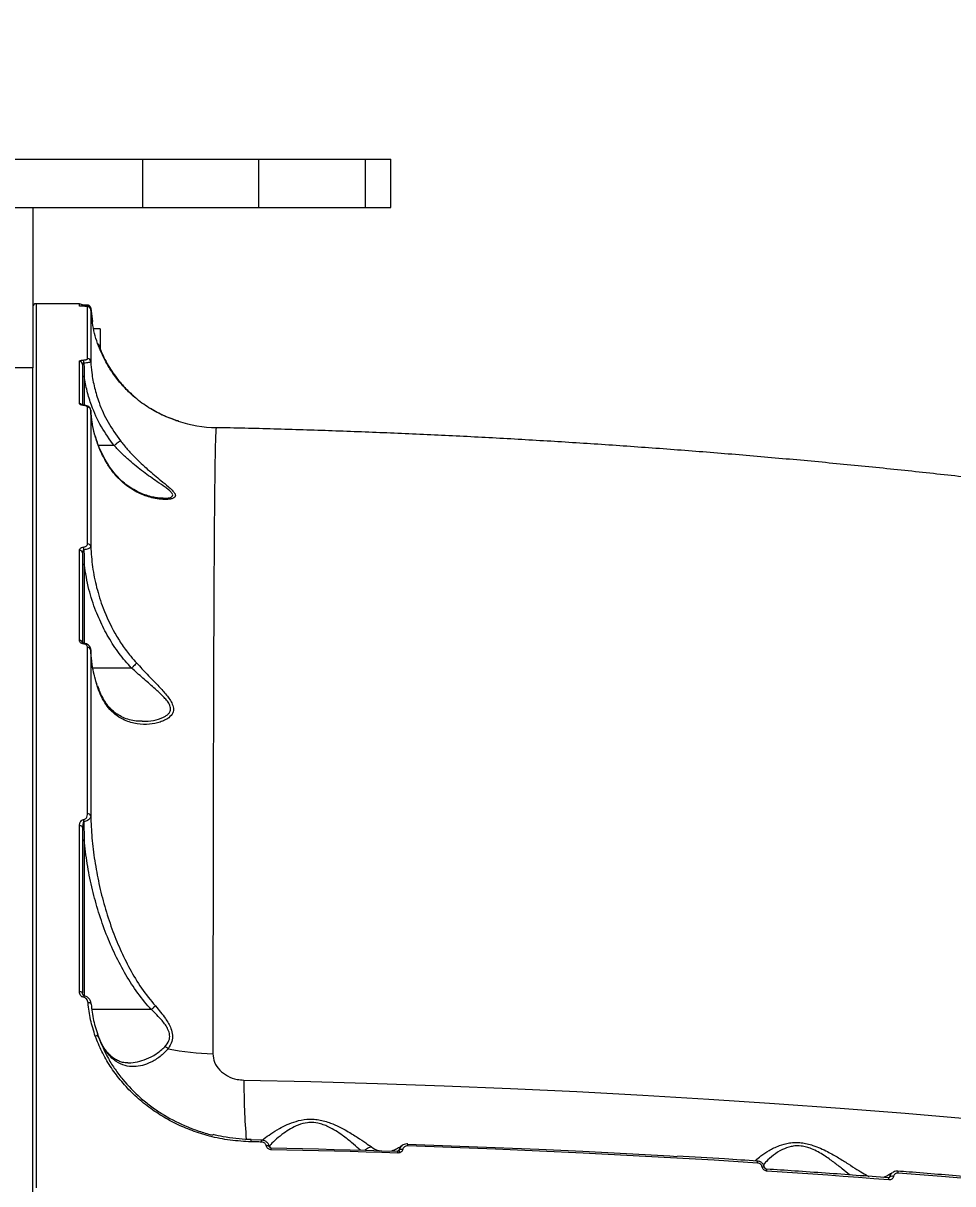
# Model space of a CAD drawing. Header units: millimetres. Extents: x -11024 to 8278, y -7837 to 5770.
# Drawn here: x 2405.4 to 2695, y -1191 to -829.4 of the extents above; entities that cross this region are included whole.
import ezdxf

# ---------------------------------------------------------------- set-up
doc = ezdxf.new("R2010")
doc.units = ezdxf.units.MM
for name, color, linetype in [('DIKOM_ОБЪЕКТ', 7, 'Continuous'), ('DIKOM_РАЗМЕР_ЗОНА', 7, 'Continuous'), ('DIKOM_РАЗМЕР_ОБЪЕКТА', 7, 'Continuous')]:
    doc.layers.add(name, color=color, linetype=linetype)
doc.styles.add('style1', font='arial.ttf', dxfattribs={"width": 0.8})
doc.dimstyles.new('1-50', dxfattribs={"dimtxt": 300, "dimasz": 200, "dimexe": 100, "dimexo": 0, "dimgap": 100, "dimtad": 1, "dimtxsty": 'style1', "dimcen": 200, "dimclrd": 7, "dimclre": 7, "dimclrt": 7, "dimadec": 1, "dimazin": 2, "dimtfac": 1, "dimtmove": 0, "dimatfit": 2, "dimfxl": 0, "dimlwd": 25, "dimlwe": 18, "dimarcsym": 0})

# ---------------------------------------------------------------- blocks, each defined once
blk = doc.blocks.new('*D9')
at = {"layer": 'Defpoints', "color": 0, "transparency": 16777216}
for p in [(3740.68, 3707.51), (-8191.56, -3797.25), (-1076.12, -3797.25)]:
    blk.add_point(p, dxfattribs=at)
at = {"layer": 'DIKOM_РАЗМЕР_ОБЪЕКТА', "color": 7, "lineweight": 18, "transparency": 16777216}
for p, q in [((3740.68, 3707.51), (-8291.56, 3707.51)), ((-1076.12, -3797.25), (-8291.56, -3797.25))]:
    blk.add_line(p, q, dxfattribs=at)
at = {"layer": 'DIKOM_РАЗМЕР_ОБЪЕКТА', "color": 7, "lineweight": 25, "transparency": 16777216}
blk.add_line((-8191.56, 3507.51), (-8191.56, -3597.25), dxfattribs=at)
at = {"layer": 'DIKOM_РАЗМЕР_ОБЪЕКТА', "color": 7, "transparency": 16777216}
for points in [[(-8224.9, 3507.51), (-8158.23, 3507.51), (-8191.56, 3707.51)], [(-8224.9, -3597.25), (-8158.23, -3597.25), (-8191.56, -3797.25)]]:
    blk.add_solid(points, dxfattribs=at)
at = {"layer": 'DIKOM_РАЗМЕР_ОБЪЕКТА', "color": 7, "transparency": 16777216, "insert": (-8444.74, -44.87), "char_height": 300, "attachment_point": 5, "rotation": 90, "style": 'style1'}
blk.add_mtext('7500', dxfattribs=at)
blk = doc.blocks.new('*D10')
at = {"layer": 'Defpoints', "color": 0, "transparency": 16777216}
for p in [(-7791.31, -186.83), (6174.94, -1432.98), (6174.94, -5371.27)]:
    blk.add_point(p, dxfattribs=at)
at = {"layer": 'DIKOM_РАЗМЕР_ОБЪЕКТА', "color": 7, "lineweight": 18, "transparency": 16777216}
for p, q in [((-7791.31, -186.83), (-7791.31, -5471.27)), ((6174.94, -1432.98), (6174.94, -5471.27))]:
    blk.add_line(p, q, dxfattribs=at)
at = {"layer": 'DIKOM_РАЗМЕР_ОБЪЕКТА', "color": 7, "lineweight": 25, "transparency": 16777216}
blk.add_line((-7591.31, -5371.27), (5974.94, -5371.27), dxfattribs=at)
at = {"layer": 'DIKOM_РАЗМЕР_ОБЪЕКТА', "color": 7, "transparency": 16777216}
for points in [[(-7591.31, -5337.93), (-7591.31, -5404.6), (-7791.31, -5371.27)], [(5974.94, -5337.93), (5974.94, -5404.6), (6174.94, -5371.27)]]:
    blk.add_solid(points, dxfattribs=at)
at = {"layer": 'DIKOM_РАЗМЕР_ОБЪЕКТА', "color": 7, "transparency": 16777216, "insert": (-1343.68, -5118.1), "char_height": 300, "attachment_point": 5, "style": 'style1'}
blk.add_mtext('14000', dxfattribs=at)
blk = doc.blocks.new('*D11')
at = {"layer": 'Defpoints', "color": 0, "transparency": 16777216}
for p in [(3316.13, 5770.14), (-10574.15, -5797.25), (-1580.09, -5797.25)]:
    blk.add_point(p, dxfattribs=at)
at = {"layer": 'DIKOM_РАЗМЕР_ЗОНА', "color": 7, "lineweight": 18, "transparency": 16777216}
for p, q in [((3316.13, 5770.14), (-10674.15, 5770.14)), ((-1580.09, -5797.25), (-10674.15, -5797.25))]:
    blk.add_line(p, q, dxfattribs=at)
at = {"layer": 'DIKOM_РАЗМЕР_ЗОНА', "color": 7, "lineweight": 25, "transparency": 16777216}
blk.add_line((-10574.15, 5570.14), (-10574.15, -5597.25), dxfattribs=at)
at = {"layer": 'DIKOM_РАЗМЕР_ЗОНА', "color": 7, "transparency": 16777216}
for points in [[(-10607.49, 5570.14), (-10540.82, 5570.14), (-10574.15, 5770.14)], [(-10607.49, -5597.25), (-10540.82, -5597.25), (-10574.15, -5797.25)]]:
    blk.add_solid(points, dxfattribs=at)
at = {"layer": 'DIKOM_РАЗМЕР_ЗОНА', "color": 7, "transparency": 16777216, "insert": (-10827.33, -172.99), "char_height": 300, "attachment_point": 5, "rotation": 90, "style": 'style1'}
blk.add_mtext('11500', dxfattribs=at)

msp = doc.modelspace()

# ---------------------------------------------------------------- linework, layer by layer
at = {"layer": 'DIKOM_ОБЪЕКТ', "color": 7, "linetype": 'Continuous', "lineweight": 15}
for p, q in [((2352.588, -871.829), (2442.704, -871.829)), ((2442.704, -886.829), (2442.704, -871.829)), ((2442.704, -871.829), (2478.676, -871.829)), ((2478.676, -871.829), (2478.676, -886.829)), ((2478.676, -871.829), (2511.903, -871.829)), ((2511.903, -871.829), (2511.903, -886.829)), ((2511.903, -871.829), (2519.959, -871.829)), ((2519.959, -886.829), (2519.959, -871.829)), ((2352.588, -886.829), (2442.704, -886.829)), ((2408.384, -886.829), (2408.384, -936.829)), ((2442.704, -886.829), (2478.676, -886.829)), ((2478.676, -886.829), (2511.903, -886.829)), ((2511.903, -886.829), (2519.959, -886.829)), ((2426.458, -918.239), (2426.451, -918.235)), ((2426.458, -918.239), (2426.988, -922.338)), ((2429.384, -924.612), (2427.423, -924.612)), ((2429.384, -924.612), (2429.384, -930.768)), ((2408.384, -936.829), (2402.384, -936.829)), ((2408.384, -1736.829), (2408.384, -936.829)), ((2424.384, -939.475), (2424.384, -948.458)), ((2453.665, -953.37), (2453.904, -953.45)), ((2433.716, -961.051), (2428.898, -961.051)), ((2448.893, -977.407), (2449.039, -977.407)), ((2424.384, -998.067), (2424.384, -1022.603)), ((2439.145, -1030.343), (2427.105, -1030.343)), ((2424.318, -1078.155), (2424.384, -1083.918)), ((2424.384, -1083.918), (2424.384, -1132.439)), ((2445.328, -1136.761), (2426.819, -1136.761)), ((2429.447, -1146.627), (2428.532, -1144.295)), ((2479.598, -1177.384), (2476.403, -1177.321)), ((2522.558, -1180.477), (2522.655, -1180.406)), ((2523.467, -1179.096), (2523.311, -1179.211)), ((2668.191, -1188.388), (2668.894, -1188.7)), ((2674.974, -1189.155), (2675.274, -1188.938)), ((2675.274, -1188.938), (2675.446, -1188.812)), ((2676.23, -1187.523), (2676.027, -1187.672))]:
    msp.add_line(p, q, dxfattribs=at)
at = {"layer": 'DIKOM_ОБЪЕКТ', "color": 7, "linetype": 'Continuous', "lineweight": 15, "flags": 128}
for points in [[(2423.102, -917.555), (2423.084, -917.551), (2422.89, -917.531)], [(2424.289, -917.619), (2424.276, -917.509), (2424.255, -917.384), (2424.23, -917.294), (2424.203, -917.242), (2424.174, -917.23)], [(2424.22, -948.439), (2424.197, -948.455), (2424.166, -948.511)], [(2424.226, -948.439), (2424.225, -948.438), (2424.22, -948.439)], [(2423.884, -1080.021), (2423.865, -1079.902), (2423.809, -1079.788), (2423.718, -1079.682), (2423.595, -1079.59), (2423.446, -1079.513), (2423.275, -1079.456), (2423.089, -1079.421), (2422.896, -1079.408)], [(2423.884, -1131.664), (2423.865, -1131.569), (2423.809, -1131.478), (2423.718, -1131.393), (2423.595, -1131.319), (2423.446, -1131.258), (2423.275, -1131.213), (2423.089, -1131.184), (2422.896, -1131.174)], [(2426.558, -1135.036), (2426.532, -1134.948), (2426.472, -1134.866), (2426.379, -1134.793), (2426.257, -1134.732), (2426.11, -1134.684), (2425.943, -1134.653), (2425.763, -1134.638), (2425.576, -1134.64)], [(2428.787, -1145.193), (2428.764, -1145.114), (2428.707, -1145.049), (2428.618, -1145), (2428.502, -1144.967), (2428.362, -1144.953), (2428.203, -1144.958), (2428.031, -1144.982), (2427.851, -1145.024)], [(2474.154, -1158.715), (2494.965, -1159.18), (2515.749, -1159.772), (2536.498, -1160.491), (2557.207, -1161.336), (2577.868, -1162.308), (2598.476, -1163.406), (2619.022, -1164.629), (2639.502, -1165.978), (2659.908, -1167.451), (2680.233, -1169.049), (2700.473, -1170.77)], [(2479.637, -1178.005), (2479.237, -1177.997), (2478.838, -1177.989), (2478.438, -1177.981), (2478.038, -1177.973), (2477.639, -1177.965), (2477.239, -1177.957), (2476.84, -1177.949), (2476.44, -1177.942)], [(2525.088, -1178.658), (2538.772, -1179.139), (2552.44, -1179.673), (2566.088, -1180.26), (2579.717, -1180.901), (2593.323, -1181.594), (2606.905, -1182.341), (2609.16, -1182.47)], [(2482.044, -1179.389), (2482.041, -1179.377), (2482.002, -1179.311), (2481.924, -1179.256), (2481.811, -1179.213), (2481.669, -1179.185), (2481.501, -1179.172), (2481.316, -1179.176), (2481.121, -1179.196)], [(2482.544, -1179.822), (2487.482, -1179.93), (2492.418, -1180.044), (2497.354, -1180.165), (2502.288, -1180.293), (2507.22, -1180.428), (2512.151, -1180.57), (2517.08, -1180.718), (2522.007, -1180.874)], [(2522.101, -1181.441), (2517.17, -1181.285), (2512.237, -1181.136), (2507.302, -1180.994), (2502.366, -1180.859), (2497.428, -1180.731), (2492.488, -1180.61), (2487.547, -1180.496), (2482.605, -1180.388)], [(2522.007, -1180.874), (2522.025, -1180.826), (2522.039, -1180.814)], [(2522.348, -1180.758), (2522.363, -1180.753), (2522.412, -1180.758), (2522.471, -1180.79), (2522.539, -1180.849), (2522.613, -1180.931), (2522.691, -1181.036), (2522.771, -1181.159), (2522.851, -1181.298)], [(2634.177, -1184.558), (2620.637, -1183.705), (2607.069, -1182.905), (2593.476, -1182.158), (2579.858, -1181.464), (2566.219, -1180.823), (2552.559, -1180.235), (2538.88, -1179.701), (2525.184, -1179.219)], [(2636.438, -1186.007), (2636.436, -1185.999), (2636.404, -1185.941), (2636.34, -1185.891), (2636.246, -1185.851), (2636.124, -1185.823), (2635.979, -1185.807), (2635.816, -1185.803), (2635.641, -1185.813)], [(2675.104, -1189.79), (2670.369, -1189.428), (2665.629, -1189.072), (2660.885, -1188.722), (2656.136, -1188.379), (2651.385, -1188.042), (2646.628, -1187.712), (2641.869, -1187.388), (2637.105, -1187.071)], [(2784.608, -1197.805), (2771.438, -1196.36), (2758.221, -1194.966), (2744.957, -1193.624), (2731.65, -1192.333), (2718.301, -1191.095), (2704.911, -1189.909), (2691.482, -1188.776), (2678.016, -1187.695)]]:
    msp.add_lwpolyline(points, dxfattribs=at)
at = {"layer": 'DIKOM_ОБЪЕКТ', "color": 7, "linetype": 'Continuous', "lineweight": 15}
for centre, radius, start, end in [((2409.384, -917.83), 1, 90.21542, 177.55433), ((2422.884, -917.868), 1, 14.54335, 89.84273), ((2425.453, -918.731), 0.999, 3.35317, 89.6404), ((2422.905, -935.777), 0.979, 1.26674, 90.75691), ((2421.143, -935.272), 3.17, 359.06055, 16.64632), ((2425.458, -934.925), 0.982, 4.24178, 90.53855), ((2424.259, -951.88), 12.405, 89.42259, 91.73203), ((2422.894, -948.964), 1.028, 40.90346, 90.05954), ((2425.47, -950.062), 0.968, 5.32948, 91.45535), ((2466.384, -915.444), 40.001, 251.46281, 268.77615), ((2422.969, -994.591), 0.92, 6.25311, 94.65297), ((2419.509, -993.785), 4.817, 3.76666, 13.67447), ((2425.506, -992.592), 0.932, 8.99451, 94.06113), ((2424.259, -1010.448), 12.382, 89.42157, 91.73534), ((2422.996, -1022.631), 0.9, 9.18403, 96.45117), ((2424.522, -1022.835), 0.368, 133.26092, 176.33414), ((2425.533, -1024.821), 0.913, 12.38735, 95.96554), ((2425.572, -1076.648), 0.899, 19.10753, 98.66806), ((2417.968, -1079.064), 6.414, 8.14157, 13.80089), ((2424.259, -1096.288), 12.37, 89.41918, 91.73517), ((2425.403, -1133.033), 1.217, 149.73903, 174.62873), ((2447.982, -1151.932), 3.947, 49.59406, 66.59006), ((2466.082, -1073.995), 76.526, 258.28202, 268.80499), ((2676.31, -1159.911), 202.159, 179.66118, 184.92048), ((2473.901, -1177.783), 2.544, 356.42347, 10.45915), ((2477.143, -1177.848), 2.498, 356.40239, 10.69922), ((2523.636, -1179.063), 1.557, 354.23802, 17.37746), ((2480.215, -1180.229), 2.395, 356.17832, 11.22969), ((2520.493, -1181.283), 1.616, 354.38148, 16.85244), ((2522.171, -1180.419), 0.391, 306.7904, 351.38471), ((2524.467, -1180.756), 1.929, 125.52657, 171.69087), ((2523.258, -1181.764), 1.485, 74.92803, 113.9516), ((2633.29, -1184.407), 0.9, 350.34619, 31.70586), ((2636.218, -1186.918), 0.9, 350.18983, 31.94149), ((2674.306, -1189.64), 0.813, 349.3251, 36.25911), ((2674.878, -1188.876), 0.401, 320.43825, 351.10699), ((2677.202, -1189.228), 1.95, 127.04703, 171.46025), ((2676.094, -1190.22), 1.55, 72.44625, 114.72166), ((2677.227, -1187.548), 0.803, 349.42567, 36.5803)]:
    msp.add_arc(centre, radius, start, end, dxfattribs=at)
for points, knots in [([(2409.385, -916.868), (2409.385, -916.855), (2409.385, -916.636), (2409.384, -917.465), (2409.385, -919.477), (2409.385, -922.958), (2409.385, -927.677), (2409.385, -933.613), (2409.385, -940.85), (2409.385, -949.424), (2409.385, -959.334), (2409.385, -970.363), (2409.385, -982.447), (2409.385, -995.5), (2409.385, -1009.734), (2409.385, -1025.151), (2409.385, -1041.725), (2409.385, -1058.355), (2409.385, -1074.835), (2409.385, -1090.986), (2409.385, -1107.769), (2409.385, -1125.146), (2409.385, -1142.926), (2409.385, -1161.021), (2409.385, -1177.438), (2409.385, -1187.956), (2409.385, -1192.24)], [0, 0, 0, 0, 0.0028454, 0.0496047, 0.096402, 0.1431613, 0.1886008, 0.2340752, 0.2795144, 0.326274, 0.3730714, 0.4198306, 0.4652697, 0.5107443, 0.5561836, 0.6029428, 0.64974, 0.6964992, 0.7360475, 0.7756419, 0.8152365, 0.8552062, 0.8951759, 0.9341332, 0.9731786, 1, 1, 1, 1]), ([(2422.89, -916.874), (2422.182, -916.868), (2417.682, -916.831), (2413.179, -916.834), (2409.385, -916.836)], [0, 0, 0, 0, 0.15709389, 1, 1, 1, 1]), ([(2422.89, -917.531), (2422.89, -917.494), (2422.89, -917.313), (2422.89, -916.971), (2422.89, -916.919), (2422.89, -916.885)], [0, 0, 0, 0, 0.0846914, 0.4234713, 1, 1, 1, 1]), ([(2424.186, -917.629), (2424.164, -917.629), (2423.975, -917.626), (2423.622, -917.615), (2423.219, -917.592), (2422.943, -917.562), (2422.908, -917.541), (2422.89, -917.531)], [0, 0, 0, 0, 0.0299068, 0.2618037, 0.503969, 0.752021, 1, 1, 1, 1]), ([(2424.103, -917.624), (2424.019, -917.623), (2423.771, -917.619), (2423.449, -917.603), (2423.232, -917.586), (2423.144, -917.575), (2423.148, -917.575), (2423.149, -917.575)], [0, 0, 0, 0, 0.17321097, 0.50904283, 0.78484929, 0.94486481, 1, 1, 1, 1]), ([(2424.181, -917.229), (2424.152, -917.229), (2423.958, -917.227), (2423.785, -917.222), (2423.638, -917.218)], [0, 0, 0, 0, 0.1474652, 1, 1, 1, 1]), ([(2426.417, -918.545), (2426.408, -918.482), (2426.387, -918.32), (2426.249, -918.108), (2426.071, -917.928), (2425.888, -917.817), (2425.728, -917.755), (2425.577, -917.716), (2425.35, -917.68), (2424.983, -917.651), (2424.506, -917.631), (2424.233, -917.629), (2424.155, -917.628)], [0, 0, 0, 0, 0.0594274, 0.1523195, 0.2311465, 0.2999194, 0.3597021, 0.4191169, 0.5149395, 0.7450055, 0.9276566, 1, 1, 1, 1]), ([(2426.438, -918.193), (2426.436, -918.14), (2426.431, -917.982), (2426.314, -917.757), (2426.142, -917.553), (2425.959, -917.423), (2425.794, -917.349), (2425.666, -917.313), (2425.552, -917.291), (2425.361, -917.268), (2425.024, -917.248), (2424.549, -917.233), (2424.264, -917.231), (2424.177, -917.23)], [0, 0, 0, 0, 0.0476504, 0.1437063, 0.2232717, 0.2914662, 0.3494945, 0.3947229, 0.439844, 0.5181063, 0.7399021, 0.9204649, 1, 1, 1, 1]), ([(2425.459, -917.732), (2425.442, -917.72), (2425.408, -917.697), (2425.137, -917.666), (2424.742, -917.643), (2424.396, -917.632), (2424.209, -917.629), (2424.186, -917.629)], [0, 0, 0, 0, 0.2478303, 0.4959215, 0.7364585, 0.9670638, 1, 1, 1, 1]), ([(2425.449, -933.943), (2425.449, -932.964), (2425.45, -930.1), (2425.452, -926.086), (2425.454, -922.25), (2425.456, -919.349), (2425.458, -918.271), (2425.459, -917.732)], [0, 0, 0, 0, 0.1144542, 0.3347648, 0.5550756, 0.777538, 1, 1, 1, 1]), ([(2426.45, -918.672), (2426.449, -919.205), (2426.447, -920.269), (2426.444, -923.14), (2426.441, -926.967), (2426.439, -931), (2426.438, -933.876), (2426.438, -934.853)], [0, 0, 0, 0, 0.2203117, 0.4406219, 0.6630842, 0.8855461, 1, 1, 1, 1]), ([(2435.751, -941.641), (2434.872, -940.545), (2433.173, -938.427), (2431.092, -934.996), (2429.008, -930.69), (2427.169, -925.249), (2426.692, -920.883), (2426.45, -918.672)], [0, 0, 0, 0, 0.16479304, 0.31844014, 0.47352061, 0.7333094, 1, 1, 1, 1]), ([(2428.712, -929.214), (2429.365, -930.896), (2430.202, -933.051), (2431.317, -935.071), (2431.562, -935.514)], [0, 0, 0, 0, 0.7805244, 1, 1, 1, 1]), ([(2422.892, -934.798), (2422.894, -934.781), (2422.902, -934.714), (2423.013, -934.601), (2423.299, -934.481), (2423.699, -934.394), (2424.02, -934.374), (2424.181, -934.363)], [0, 0, 0, 0, 0.0795766, 0.3194706, 0.5497988, 0.7748626, 1, 1, 1, 1]), ([(2422.893, -947.936), (2422.893, -947.685), (2422.893, -946.432), (2422.893, -943.441), (2422.893, -939.189), (2422.893, -936.262), (2422.892, -934.798)], [0, 0, 0, 0, 0.050771, 0.2538526, 0.6266972, 1, 1, 1, 1]), ([(2424.313, -935.324), (2424.266, -935.332), (2424.211, -935.341), (2424.113, -935.381), (2424.015, -935.444), (2423.923, -935.564), (2423.887, -935.673), (2423.885, -935.739), (2423.884, -935.755)], [0, 0, 0, 0, 0.1726719, 0.1993062, 0.413411, 0.650512, 0.9118271, 1, 1, 1, 1]), ([(2423.884, -935.755), (2423.884, -937.718), (2423.884, -941.514), (2423.884, -946.15), (2423.884, -948.39)], [0, 0, 0, 0, 0.5169212, 1, 1, 1, 1]), ([(2424.181, -934.363), (2424.34, -934.353), (2424.658, -934.334), (2425.052, -934.248), (2425.332, -934.132), (2425.44, -934.023), (2425.447, -933.959), (2425.449, -933.943)], [0, 0, 0, 0, 0.2263602, 0.4527112, 0.682368, 0.9207492, 1, 1, 1, 1]), ([(2426.438, -934.853), (2426.434, -934.869), (2426.42, -934.933), (2426.235, -935.046), (2425.764, -935.174), (2425.106, -935.275), (2424.578, -935.307), (2424.313, -935.324)], [0, 0, 0, 0, 0.078089, 0.3139707, 0.5432085, 0.7710821, 1, 1, 1, 1]), ([(2424.313, -935.324), (2424.314, -935.408), (2424.328, -936.792), (2424.357, -938.176), (2424.384, -939.475)], [0, 0, 0, 0, 0.0607916, 1, 1, 1, 1]), ([(2426.438, -934.853), (2426.523, -936.01), (2426.723, -938.75), (2427.541, -943.038), (2429.12, -948.251), (2431.639, -953.925), (2434.303, -957.639), (2435.652, -959.52)], [0, 0, 0, 0, 0.13016725, 0.3081388, 0.48827415, 0.74085178, 1, 1, 1, 1]), ([(2431.562, -935.514), (2432.016, -936.282), (2432.933, -937.832), (2434.858, -940.506), (2437.319, -943.39), (2439.375, -945.189), (2440.381, -946.069)], [0, 0, 0, 0, 0.18546412, 0.37411309, 0.69362916, 1, 1, 1, 1]), ([(2433.716, -961.051), (2432.32, -959.12), (2429.492, -955.208), (2426.883, -949.362), (2425.205, -944.07), (2424.659, -941.012), (2424.384, -939.475)], [0, 0, 0, 0, 0.3001459, 0.6082194, 0.8030964, 1, 1, 1, 1]), ([(2453.834, -953.43), (2453.79, -953.419), (2453.672, -953.388), (2452.211, -952.92), (2449.99, -952.069), (2446.782, -950.577), (2442.897, -948.253), (2438.967, -945.16), (2436.683, -942.661), (2435.751, -941.641)], [0, 0, 0, 0, 0.060369, 0.1626517, 0.2935402, 0.4279985, 0.636607, 0.8515999, 1, 1, 1, 1]), ([(2424.166, -948.511), (2424.133, -948.509), (2423.934, -948.494), (2423.584, -948.435), (2423.202, -948.302), (2422.943, -948.128), (2422.91, -948), (2422.893, -947.936)], [0, 0, 0, 0, 0.0479549, 0.2856112, 0.5236434, 0.7617542, 1, 1, 1, 1]), ([(2424.226, -948.434), (2424.16, -948.43), (2424.006, -948.42), (2423.814, -948.379), (2423.683, -948.338), (2423.634, -948.311), (2423.641, -948.316), (2423.643, -948.318)], [0, 0, 0, 0, 0.2150437, 0.50027582, 0.7425485, 0.94094693, 1, 1, 1, 1]), ([(2425.445, -949.095), (2425.429, -949.029), (2425.395, -948.899), (2425.135, -948.723), (2424.753, -948.589), (2424.401, -948.529), (2424.2, -948.514), (2424.166, -948.511)], [0, 0, 0, 0, 0.2378446, 0.4754864, 0.7135, 0.9515413, 1, 1, 1, 1]), ([(2426.414, -949.953), (2426.401, -949.818), (2426.373, -949.533), (2426.125, -949.164), (2425.758, -948.847), (2425.218, -948.603), (2424.67, -948.458), (2424.3, -948.455), (2424.219, -948.454)], [0, 0, 0, 0, 0.1362031, 0.2863876, 0.4482951, 0.658941, 0.9252694, 1, 1, 1, 1]), ([(2425.44, -991.662), (2425.441, -987.556), (2425.441, -979.343), (2425.442, -968.246), (2425.444, -957.998), (2425.445, -952.062), (2425.445, -949.095)], [0, 0, 0, 0, 0.2485962, 0.4971892, 0.7485949, 1, 1, 1, 1]), ([(2426.433, -949.972), (2426.433, -952.899), (2426.431, -958.753), (2426.43, -968.922), (2426.428, -980.018), (2426.427, -988.303), (2426.427, -992.446)], [0, 0, 0, 0, 0.2485953, 0.4971906, 0.7485951, 1, 1, 1, 1]), ([(2431.294, -966.263), (2431.134, -965.981), (2430.314, -964.535), (2429.026, -961.814), (2427.707, -958.006), (2426.782, -954.042), (2426.55, -951.334), (2426.433, -949.972)], [0, 0, 0, 0, 0.0563863, 0.2882856, 0.522766, 0.7600018, 1, 1, 1, 1]), ([(2431.294, -966.102), (2430.772, -965.147), (2429.705, -963.192), (2428.451, -960.084), (2427.446, -956.846), (2426.791, -953.536), (2426.465, -951.227), (2426.451, -950.03), (2426.45, -949.953)], [0, 0, 0, 0, 0.1902889, 0.3890606, 0.5883672, 0.7875853, 0.9862573, 1, 1, 1, 1]), ([(2445.001, -949.388), (2446.432, -950.196), (2448.821, -951.546), (2451.849, -952.75), (2452.958, -953.13), (2453.457, -953.301)], [0, 0, 0, 0, 0.4503749, 0.7523945, 1, 1, 1, 1]), ([(2465.535, -955.594), (2465.517, -955.559), (2465.462, -955.452), (2465.379, -956.575), (2465.283, -958.854), (2465.193, -962.399), (2465.109, -967.167), (2465.03, -973.194), (2464.958, -980.336), (2464.893, -988.539), (2464.833, -997.728), (2464.778, -1008.059), (2464.728, -1019.546), (2464.682, -1032.178), (2464.644, -1044.787), (2464.613, -1057.097), (2464.587, -1068.909), (2464.563, -1081.287), (2464.543, -1094.188), (2464.525, -1107.552), (2464.509, -1121.393), (2464.496, -1135.676), (2464.49, -1145.562), (2464.486, -1150.504)], [0, 0, 0, 0, 0.0254662, 0.0779314, 0.1304374, 0.1829025, 0.2368986, 0.2909386, 0.3449348, 0.3972754, 0.4496564, 0.5019975, 0.5558635, 0.6097733, 0.6636395, 0.7054481, 0.7472568, 0.7893992, 0.8315417, 0.8734875, 0.9154337, 0.9577169, 1, 1, 1, 1]), ([(2840.116, -991.286), (2835.783, -990.517), (2825.666, -988.721), (2809.639, -986.055), (2792.083, -983.264), (2774.47, -980.616), (2756.805, -978.103), (2739.089, -975.724), (2721.324, -973.478), (2703.512, -971.364), (2685.654, -969.381), (2667.753, -967.527), (2649.811, -965.801), (2631.83, -964.204), (2613.813, -962.734), (2595.763, -961.39), (2577.682, -960.172), (2559.574, -959.08), (2541.44, -958.112), (2523.284, -957.27), (2505.11, -956.549), (2486.918, -955.963), (2473.726, -955.598), (2466.595, -955.465), (2465.538, -955.446)], [0, 0, 0, 0, 0.0366039, 0.0854841, 0.1341886, 0.1827288, 0.2311163, 0.2793611, 0.3274729, 0.3754616, 0.4233366, 0.4711059, 0.5187785, 0.5663619, 0.6138643, 0.6612927, 0.7086546, 0.7559565, 0.8032057, 0.850408, 0.8975703, 0.9446987, 0.9917997, 1, 1, 1, 1]), ([(2435.652, -959.52), (2436.363, -960.391), (2437.795, -962.148), (2440.639, -965.19), (2444.199, -968.553), (2447.826, -971.542), (2450.303, -973.541), (2451.658, -974.754), (2452.507, -975.671), (2452.919, -976.507), (2452.682, -977.143), (2451.983, -977.546), (2450.745, -977.827), (2448.883, -977.865), (2445.981, -977.483), (2442.355, -976.384), (2438.68, -974.398), (2435.608, -971.897), (2433.231, -969.328), (2431.912, -967.241), (2431.294, -966.263)], [0, 0, 0, 0, 0.0515654, 0.1038954, 0.193806, 0.2863966, 0.3436962, 0.3727592, 0.4024683, 0.4366773, 0.4671101, 0.4964624, 0.5269702, 0.5803772, 0.6349466, 0.7251667, 0.8181216, 0.8802016, 0.9438886, 1, 1, 1, 1]), ([(2433.741, -961.044), (2433.738, -961.046), (2433.73, -961.05), (2433.721, -961.051), (2433.716, -961.051)], [0, 0, 0, 0, 0.4133922, 1, 1, 1, 1]), ([(2435.652, -959.52), (2435.647, -959.523), (2435.6, -959.562), (2435.422, -959.705), (2434.985, -960.054), (2434.401, -960.519), (2433.961, -960.869), (2433.741, -961.044)], [0, 0, 0, 0, 0.02622705, 0.26310661, 0.50871199, 0.75435066, 1, 1, 1, 1]), ([(2449.039, -977.407), (2449.369, -977.416), (2450.213, -977.438), (2451.14, -977.24), (2451.839, -976.892), (2452.079, -976.379), (2451.626, -975.636), (2450.726, -974.829), (2449.274, -973.747), (2446.642, -971.959), (2442.824, -969.264), (2439.047, -966.242), (2436.034, -963.452), (2434.49, -961.865), (2433.743, -961.046), (2433.741, -961.044)], [0, 0, 0, 0, 0.0420784, 0.1076187, 0.1462289, 0.1969545, 0.2543169, 0.3058452, 0.3576104, 0.4623731, 0.6335206, 0.8047245, 0.9022386, 0.9997034, 1, 1, 1, 1]), ([(2431.294, -966.263), (2431.295, -966.248), (2431.297, -966.192), (2431.273, -966.151), (2431.256, -966.121)], [0, 0, 0, 0, 0.2880167, 1, 1, 1, 1]), ([(2449.04, -977.448), (2448.789, -977.451), (2448.159, -977.457), (2446.865, -977.303), (2445.166, -976.956), (2443.138, -976.341), (2440.944, -975.413), (2438.81, -974.193), (2436.933, -972.841), (2435.278, -971.337), (2433.74, -969.609), (2432.408, -967.836), (2431.663, -966.576), (2431.351, -966.047)], [0, 0, 0, 0, 0.0501626, 0.1260778, 0.214146, 0.3178007, 0.4392796, 0.5548759, 0.6536256, 0.7435028, 0.8390349, 0.9325014, 1, 1, 1, 1]), ([(2422.895, -993.673), (2422.902, -993.597), (2422.919, -993.407), (2423.081, -993.132), (2423.373, -992.888), (2423.744, -992.713), (2424.041, -992.669), (2424.189, -992.647)], [0, 0, 0, 0, 0.16551884, 0.41208706, 0.62005946, 0.80970308, 1, 1, 1, 1]), ([(2422.895, -1021.737), (2422.895, -1021.297), (2422.895, -1019.097), (2422.895, -1013.112), (2422.895, -1004.028), (2422.895, -997.127), (2422.895, -993.673)], [0, 0, 0, 0, 0.0441415, 0.2207206, 0.6100162, 1, 1, 1, 1]), ([(2424.315, -993.469), (2424.284, -993.48), (2424.231, -993.5), (2424.136, -993.58), (2424.035, -993.724), (2423.943, -993.966), (2423.892, -994.23), (2423.886, -994.415), (2423.884, -994.491)], [0, 0, 0, 0, 0.0790139, 0.1356624, 0.3029742, 0.5190651, 0.8023557, 1, 1, 1, 1]), ([(2424.189, -992.647), (2424.334, -992.625), (2424.624, -992.583), (2424.984, -992.413), (2425.264, -992.179), (2425.417, -991.916), (2425.434, -991.735), (2425.44, -991.662)], [0, 0, 0, 0, 0.1920923, 0.3835882, 0.5902158, 0.8340647, 1, 1, 1, 1]), ([(2426.427, -992.446), (2426.414, -992.519), (2426.381, -992.701), (2426.113, -992.968), (2425.636, -993.211), (2425.031, -993.391), (2424.556, -993.442), (2424.315, -993.469)], [0, 0, 0, 0, 0.1576352, 0.3931471, 0.5991329, 0.7967321, 1, 1, 1, 1]), ([(2424.315, -993.469), (2424.317, -993.627), (2424.331, -995.159), (2424.359, -996.692), (2424.384, -998.067)], [0, 0, 0, 0, 0.1029257, 1, 1, 1, 1]), ([(2426.427, -992.446), (2426.572, -994.583), (2426.864, -998.882), (2428.179, -1005.33), (2430.355, -1012.283), (2433.144, -1018.272), (2436.201, -1023.185), (2438.513, -1026.307), (2440.122, -1028.105), (2440.754, -1028.811)], [0, 0, 0, 0, 0.1610251, 0.3238574, 0.4936609, 0.7083235, 0.8185393, 0.9287364, 1, 1, 1, 1]), ([(2423.884, -994.491), (2423.884, -998.911), (2423.884, -1007.765), (2423.884, -1017.575), (2423.884, -1022.487)], [0, 0, 0, 0, 0.4992717, 1, 1, 1, 1]), ([(2439.145, -1030.343), (2438.477, -1029.614), (2436.449, -1027.403), (2433.47, -1023.348), (2430.421, -1018.123), (2427.821, -1012.288), (2425.624, -1005.611), (2424.813, -1000.677), (2424.384, -998.067)], [0, 0, 0, 0, 0.0822946, 0.2495047, 0.4172983, 0.5846535, 0.7802054, 1, 1, 1, 1]), ([(2424.156, -1022.811), (2423.998, -1022.78), (2423.659, -1022.712), (2423.244, -1022.461), (2422.951, -1022.122), (2422.914, -1021.865), (2422.895, -1021.737)], [0, 0, 0, 0, 0.2213998, 0.474394, 0.7372821, 1, 1, 1, 1]), ([(2424.272, -1022.564), (2424.24, -1022.56), (2424.147, -1022.549), (2424.021, -1022.504), (2423.909, -1022.444), (2423.864, -1022.397), (2423.868, -1022.404), (2423.87, -1022.406)], [0, 0, 0, 0, 0.1151186, 0.327892, 0.5522517, 0.837498, 1, 1, 1, 1]), ([(2425.438, -1023.913), (2425.419, -1023.781), (2425.381, -1023.517), (2425.081, -1023.168), (2424.658, -1022.912), (2424.314, -1022.843), (2424.156, -1022.811)], [0, 0, 0, 0, 0.2632714, 0.526671, 0.7813423, 1, 1, 1, 1]), ([(2426.411, -1024.582), (2426.414, -1024.553), (2426.438, -1024.282), (2426.236, -1023.777), (2425.78, -1023.187), (2425.103, -1022.742), (2424.548, -1022.629), (2424.27, -1022.572)], [0, 0, 0, 0, 0.0288647, 0.265304, 0.5023642, 0.750115, 1, 1, 1, 1]), ([(2425.436, -1075.759), (2425.436, -1071.164), (2425.437, -1061.975), (2425.437, -1048.786), (2425.438, -1036.012), (2425.438, -1027.946), (2425.438, -1023.913)], [0, 0, 0, 0, 0.2490965, 0.4981947, 0.749097, 1, 1, 1, 1]), ([(2426.424, -1024.625), (2426.424, -1028.62), (2426.423, -1036.608), (2426.423, -1049.317), (2426.422, -1062.502), (2426.422, -1071.736), (2426.422, -1076.353)], [0, 0, 0, 0, 0.2490957, 0.4981936, 0.7490983, 1, 1, 1, 1]), ([(2428.535, -1036.233), (2427.943, -1034.167), (2426.852, -1030.359), (2426.559, -1026.425), (2426.424, -1024.625)], [0, 0, 0, 0, 0.5425517, 1, 1, 1, 1]), ([(2428.547, -1036.036), (2428.203, -1034.933), (2427.498, -1032.673), (2426.836, -1029.167), (2426.475, -1026.444), (2426.453, -1024.91), (2426.448, -1024.582)], [0, 0, 0, 0, 0.2954443, 0.6053146, 0.9154456, 1, 1, 1, 1]), ([(2440.754, -1028.811), (2441.847, -1029.973), (2444.055, -1032.321), (2447.139, -1035.481), (2449.413, -1037.952), (2450.84, -1039.772), (2451.77, -1041.253), (2452.313, -1042.832), (2452.062, -1044.503), (2450.942, -1045.739), (2449.479, -1046.617), (2447.498, -1047.394), (2444.599, -1047.96), (2440.821, -1047.874), (2437.38, -1046.909), (2434.552, -1045.29), (2432.485, -1043.449), (2430.778, -1041.208), (2429.479, -1038.846), (2428.833, -1037.058), (2428.535, -1036.233)], [0, 0, 0, 0, 0.0753139, 0.1521188, 0.2131852, 0.2441329, 0.275685, 0.3129821, 0.3506007, 0.4012216, 0.437875, 0.4745853, 0.5507922, 0.6403374, 0.7326455, 0.7929986, 0.8549387, 0.9047749, 0.9561054, 1, 1, 1, 1]), ([(2439.156, -1030.34), (2439.155, -1030.341), (2439.152, -1030.342), (2439.149, -1030.343), (2439.146, -1030.343), (2439.145, -1030.343)], [0, 0, 0, 0, 0.3305462, 0.7879221, 1, 1, 1, 1]), ([(2440.754, -1028.811), (2440.737, -1028.828), (2440.618, -1028.943), (2440.314, -1029.235), (2439.767, -1029.758), (2439.36, -1030.146), (2439.156, -1030.34)], [0, 0, 0, 0, 0.05448623, 0.3767283, 0.68834701, 1, 1, 1, 1]), ([(2442.493, -1046.838), (2442.805, -1046.859), (2444.244, -1046.958), (2446.825, -1046.526), (2449.223, -1045.704), (2450.553, -1044.732), (2451.169, -1043.975), (2451.344, -1043.253), (2451.26, -1042.345), (2450.84, -1041.357), (2449.857, -1040.07), (2448.328, -1038.465), (2445.915, -1036.286), (2442.665, -1033.477), (2440.318, -1031.394), (2439.157, -1030.341), (2439.156, -1030.34)], [0, 0, 0, 0, 0.0368313, 0.1701294, 0.302561, 0.3451478, 0.3875763, 0.4384888, 0.448416, 0.5092248, 0.562532, 0.6160417, 0.7243233, 0.8620678, 0.9998536, 1, 1, 1, 1]), ([(2428.535, -1036.233), (2428.54, -1036.217), (2428.562, -1036.146), (2428.536, -1036.089), (2428.516, -1036.045)], [0, 0, 0, 0, 0.2323402, 1, 1, 1, 1]), ([(2442.483, -1046.888), (2442.037, -1046.898), (2440.864, -1046.924), (2439.013, -1046.613), (2436.995, -1045.993), (2435.145, -1045.075), (2433.572, -1043.952), (2432.3, -1042.749), (2431.241, -1041.402), (2430.269, -1039.812), (2429.381, -1037.993), (2428.889, -1036.636), (2428.645, -1035.964)], [0, 0, 0, 0, 0.0794399, 0.2085, 0.33271, 0.4515537, 0.5650262, 0.652997, 0.7354305, 0.8235095, 0.9125205, 1, 1, 1, 1]), ([(2424.197, -1077.533), (2424.326, -1077.5), (2424.582, -1077.434), (2424.943, -1077.161), (2425.291, -1076.676), (2425.426, -1076.162), (2425.434, -1075.824), (2425.436, -1075.759)], [0, 0, 0, 0, 0.1456035, 0.2899368, 0.5321148, 0.9097987, 1, 1, 1, 1]), ([(2426.422, -1076.353), (2426.418, -1076.418), (2426.396, -1076.76), (2426.143, -1077.291), (2425.547, -1077.775), (2424.942, -1078.05), (2424.531, -1078.119), (2424.318, -1078.155)], [0, 0, 0, 0, 0.0825452, 0.4350995, 0.6772708, 0.8330066, 1, 1, 1, 1]), ([(2426.422, -1076.353), (2426.524, -1078.645), (2426.732, -1083.341), (2427.606, -1090.4), (2428.917, -1097.544), (2430.696, -1104.63), (2432.905, -1111.455), (2435.508, -1117.954), (2438.563, -1124.14), (2442.123, -1130.15), (2445.09, -1133.792), (2446.573, -1135.611)], [0, 0, 0, 0, 0.1079569, 0.2212638, 0.3345713, 0.4497836, 0.5649861, 0.6720711, 0.7791291, 0.8896209, 1, 1, 1, 1]), ([(2422.896, -1079.408), (2422.898, -1079.335), (2422.908, -1078.974), (2423.056, -1078.428), (2423.425, -1077.92), (2423.801, -1077.636), (2424.065, -1077.568), (2424.197, -1077.533)], [0, 0, 0, 0, 0.0951105, 0.4719802, 0.7157763, 0.8572086, 1, 1, 1, 1]), ([(2422.896, -1131.174), (2422.896, -1130.593), (2422.896, -1127.689), (2422.896, -1120.194), (2422.896, -1108.853), (2422.896, -1094.399), (2422.896, -1084.771), (2422.896, -1079.408)], [0, 0, 0, 0, 0.0321665, 0.160836, 0.4182091, 0.6759563, 1, 1, 1, 1]), ([(2424.318, -1078.155), (2424.292, -1078.172), (2424.241, -1078.205), (2424.16, -1078.32), (2424.049, -1078.568), (2423.934, -1079.08), (2423.888, -1079.595), (2423.885, -1079.948), (2423.884, -1080.021)], [0, 0, 0, 0, 0.0461462, 0.0901595, 0.2101306, 0.4598567, 0.8891832, 1, 1, 1, 1]), ([(2423.884, -1080.021), (2423.884, -1084.127), (2423.884, -1092.34), (2423.884, -1105.115), (2423.884, -1118.186), (2423.884, -1127.171), (2423.884, -1131.664)], [0, 0, 0, 0, 0.2493138, 0.4986295, 0.7493153, 1, 1, 1, 1]), ([(2445.328, -1136.761), (2445.159, -1136.577), (2443.457, -1134.726), (2440.491, -1130.959), (2436.809, -1125.134), (2433.612, -1118.933), (2430.852, -1112.36), (2428.539, -1105.544), (2426.673, -1098.478), (2425.228, -1091.265), (2424.666, -1086.367), (2424.384, -1083.918)], [0, 0, 0, 0, 0.0129741, 0.1306092, 0.248338, 0.370448, 0.4925898, 0.6182925, 0.7440054, 0.8720027, 1, 1, 1, 1]), ([(2424.192, -1132.919), (2424.151, -1132.911), (2423.97, -1132.873), (2423.642, -1132.719), (2423.255, -1132.36), (2422.957, -1131.823), (2422.917, -1131.396), (2422.896, -1131.174)], [0, 0, 0, 0, 0.0490888, 0.2178966, 0.4266656, 0.7022377, 1, 1, 1, 1]), ([(2424.443, -1132.422), (2424.43, -1132.423), (2424.404, -1132.426), (2424.359, -1132.422), (2424.309, -1132.411), (2424.223, -1132.375), (2424.094, -1132.277), (2423.933, -1132.04), (2423.872, -1131.764), (2423.889, -1131.58), (2423.892, -1131.536)], [0, 0, 0, 0, 0.024923, 0.0498129, 0.08, 0.1291503, 0.2559571, 0.4885012, 0.8791957, 1, 1, 1, 1]), ([(2425.576, -1134.64), (2425.538, -1134.419), (2425.462, -1133.982), (2425.123, -1133.449), (2424.689, -1133.066), (2424.353, -1132.967), (2424.192, -1132.919)], [0, 0, 0, 0, 0.2974731, 0.5890509, 0.8028293, 1, 1, 1, 1]), ([(2426.543, -1135.022), (2426.54, -1134.949), (2426.523, -1134.544), (2426.276, -1133.877), (2425.758, -1133.142), (2425.103, -1132.624), (2424.591, -1132.491), (2424.35, -1132.428)], [0, 0, 0, 0, 0.0619958, 0.3433571, 0.5826639, 0.8034475, 1, 1, 1, 1]), ([(2427.851, -1145.024), (2427.303, -1143.324), (2426.199, -1139.9), (2425.785, -1136.402), (2425.576, -1134.64)], [0, 0, 0, 0, 0.4964935, 1, 1, 1, 1]), ([(2426.558, -1135.036), (2426.759, -1136.735), (2427.164, -1140.157), (2428.244, -1143.506), (2428.787, -1145.193)], [0, 0, 0, 0, 0.4964799, 1, 1, 1, 1]), ([(2445.338, -1136.758), (2445.337, -1136.759), (2445.335, -1136.76), (2445.331, -1136.761), (2445.329, -1136.761), (2445.328, -1136.761)], [0, 0, 0, 0, 0.3436972, 0.8170783, 1, 1, 1, 1]), ([(2446.573, -1135.611), (2446.549, -1135.633), (2446.381, -1135.79), (2445.985, -1136.159), (2445.565, -1136.548), (2445.338, -1136.758)], [0, 0, 0, 0, 0.0699355, 0.4978695, 1, 1, 1, 1]), ([(2449.55, -1148.309), (2450.045, -1147.7), (2450.888, -1146.662), (2451.127, -1144.669), (2450.592, -1142.98), (2449.693, -1141.486), (2448.044, -1139.376), (2446.492, -1137.847), (2445.339, -1136.759), (2445.338, -1136.758)], [0, 0, 0, 0, 0.1886201, 0.3216734, 0.4555538, 0.5677471, 0.6831221, 0.9996832, 1, 1, 1, 1]), ([(2446.573, -1135.611), (2447.659, -1136.885), (2449.148, -1138.63), (2450.682, -1141.033), (2451.532, -1142.763), (2452.021, -1144.699), (2451.813, -1146.954), (2451.007, -1148.204), (2450.54, -1148.926)], [0, 0, 0, 0, 0.3030724, 0.4152385, 0.5295134, 0.6687575, 0.8085407, 1, 1, 1, 1]), ([(2476.44, -1177.942), (2474.249, -1177.824), (2469.867, -1177.589), (2463.693, -1176.33), (2457.996, -1174.541), (2452.813, -1172.305), (2447.913, -1169.574), (2443.371, -1166.362), (2439.235, -1162.73), (2435.554, -1158.73), (2432.409, -1154.402), (2429.762, -1149.829), (2428.487, -1146.624), (2427.851, -1145.024)], [0, 0, 0, 0, 0.1021835, 0.2043668, 0.2924895, 0.3808916, 0.4690128, 0.557403, 0.6460778, 0.7344673, 0.8228829, 0.9115803, 1, 1, 1, 1]), ([(2437.981, -1153.296), (2437.686, -1153.301), (2436.87, -1153.316), (2435.694, -1153.04), (2434.425, -1152.509), (2433.267, -1151.748), (2432.198, -1150.782), (2431.216, -1149.62), (2430.295, -1148.241), (2429.447, -1146.612), (2428.85, -1145.268), (2428.58, -1144.442), (2428.532, -1144.295)], [0, 0, 0, 0, 0.0773796, 0.2139522, 0.3384242, 0.454679, 0.5639741, 0.6680192, 0.7675522, 0.8732273, 0.9772891, 1, 1, 1, 1]), ([(2428.787, -1145.193), (2429.743, -1147.501), (2431.19, -1150.997), (2433.976, -1155.378), (2437.122, -1159.566), (2440.848, -1163.411), (2445.046, -1166.814), (2449.537, -1169.89), (2454.419, -1172.479), (2459.587, -1174.435), (2462.551, -1175.428), (2464.233, -1175.748), (2464.529, -1175.804)], [0, 0, 0, 0, 0.1614403, 0.2445684, 0.3276972, 0.4891234, 0.5722678, 0.6554132, 0.8164482, 0.8993624, 0.9822776, 1, 1, 1, 1]), ([(2450.54, -1148.926), (2449.717, -1149.792), (2448.04, -1151.555), (2445.237, -1153.186), (2442.521, -1154.224), (2439.815, -1154.645), (2437.047, -1154.344), (2434.582, -1153.215), (2432.533, -1151.469), (2430.901, -1149.458), (2429.997, -1147.714), (2429.56, -1146.87)], [0, 0, 0, 0, 0.1192897, 0.242993, 0.3514282, 0.4621608, 0.588477, 0.7195026, 0.8132656, 0.9096476, 1, 1, 1, 1]), ([(2437.981, -1153.295), (2438.078, -1153.306), (2439.048, -1153.417), (2441.006, -1153.023), (2443.852, -1152.154), (2446.854, -1150.709), (2448.652, -1149.108), (2449.55, -1148.309)], [0, 0, 0, 0, 0.0257174, 0.2582241, 0.4907748, 0.7458028, 1, 1, 1, 1]), ([(2464.486, -1150.504), (2464.594, -1151.41), (2464.811, -1153.234), (2466.507, -1155.687), (2468.975, -1157.538), (2471.673, -1158.533), (2473.445, -1158.663), (2474.154, -1158.715)], [0, 0, 0, 0, 0.20990469, 0.42289396, 0.63826344, 0.85535159, 1, 1, 1, 1]), ([(2479.854, -1177.44), (2480.049, -1177.278), (2480.759, -1176.689), (2482.526, -1175.432), (2484.927, -1173.932), (2487.551, -1172.566), (2490.383, -1171.468), (2493.174, -1170.89), (2495.613, -1170.853), (2497.501, -1171.05), (2499.365, -1171.476), (2501.537, -1172.198), (2503.881, -1173.244), (2506.708, -1174.785), (2509.552, -1176.545), (2512.12, -1178.278), (2513.335, -1179.134), (2513.889, -1179.523)], [0, 0, 0, 0, 0.03360351, 0.12209811, 0.21057597, 0.28056504, 0.35035335, 0.42543039, 0.46367643, 0.50193015, 0.54260969, 0.58335705, 0.64944688, 0.71566802, 0.81591464, 0.91614533, 1, 1, 1, 1]), ([(2510.426, -1180.565), (2510.276, -1180.424), (2509.539, -1179.731), (2507.712, -1178.151), (2505.285, -1176.211), (2502.81, -1174.508), (2500.792, -1173.365), (2498.883, -1172.567), (2496.981, -1172.024), (2495.288, -1171.876), (2493.184, -1172.03), (2491.021, -1172.617), (2488.596, -1173.848), (2486.335, -1175.367), (2484.271, -1177.069), (2482.756, -1178.486), (2482.148, -1179.178), (2481.985, -1179.364)], [0, 0, 0, 0, 0.027875, 0.1362938, 0.2474984, 0.317167, 0.3882281, 0.4291211, 0.4711438, 0.5303077, 0.5469306, 0.6227744, 0.6955174, 0.7707213, 0.8665114, 0.9642312, 1, 1, 1, 1]), ([(2476.402, -1177.226), (2476.148, -1177.226), (2474.564, -1177.232), (2471.644, -1176.96), (2467.931, -1176.47), (2465.585, -1175.927), (2464.543, -1175.685)], [0, 0, 0, 0, 0.063647, 0.3971836, 0.7322156, 1, 1, 1, 1]), ([(2482.03, -1179.392), (2482.025, -1179.342), (2481.991, -1179.013), (2481.691, -1178.444), (2481.087, -1177.828), (2480.344, -1177.446), (2479.823, -1177.423), (2479.596, -1177.412)], [0, 0, 0, 0, 0.04522245, 0.29544231, 0.5477301, 0.80341468, 1, 1, 1, 1]), ([(2481.121, -1179.196), (2481.076, -1179.043), (2480.985, -1178.737), (2480.653, -1178.358), (2480.219, -1178.097), (2479.857, -1178.012), (2479.663, -1178.006), (2479.637, -1178.005)], [0, 0, 0, 0, 0.2407548, 0.4813726, 0.7221088, 0.9628329, 1, 1, 1, 1]), ([(2525.121, -1178.611), (2525.064, -1178.606), (2524.697, -1178.572), (2524.105, -1178.698), (2523.679, -1178.984), (2523.508, -1179.099)], [0, 0, 0, 0, 0.0992365, 0.6381675, 1, 1, 1, 1]), ([(2633.4, -1183.892), (2633.482, -1183.804), (2633.916, -1183.341), (2635.31, -1182.238), (2637.634, -1180.635), (2640.657, -1179.148), (2643.562, -1178.322), (2645.925, -1178.115), (2647.777, -1178.183), (2649.647, -1178.503), (2651.681, -1179.075), (2653.814, -1179.92), (2656.499, -1181.237), (2659.428, -1182.915), (2662.489, -1184.841), (2665.21, -1186.566), (2667.083, -1187.736), (2667.935, -1188.237), (2668.191, -1188.388)], [0, 0, 0, 0, 0.0180197, 0.095063, 0.1902024, 0.2850496, 0.360187, 0.3977453, 0.4352678, 0.4727049, 0.5101946, 0.5605628, 0.6110292, 0.6971144, 0.7832893, 0.8725028, 0.9616008, 1, 1, 1, 1]), ([(2482.605, -1180.388), (2482.579, -1180.387), (2482.385, -1180.38), (2482.022, -1180.296), (2481.588, -1180.033), (2481.257, -1179.655), (2481.166, -1179.349), (2481.121, -1179.196)], [0, 0, 0, 0, 0.037237, 0.2778748, 0.5186032, 0.7592375, 1, 1, 1, 1]), ([(2482.565, -1179.758), (2482.533, -1179.757), (2482.447, -1179.756), (2482.31, -1179.709), (2482.18, -1179.625), (2482.086, -1179.515), (2482.049, -1179.433), (2482.046, -1179.394), (2482.045, -1179.389)], [0, 0, 0, 0, 0.1151766, 0.3087528, 0.5065819, 0.712592, 0.9699901, 1, 1, 1, 1]), ([(2511.981, -1180.607), (2512.101, -1180.449), (2512.392, -1180.066), (2513.028, -1179.695), (2513.566, -1179.545), (2513.844, -1179.526), (2513.889, -1179.523)], [0, 0, 0, 0, 0.2546162, 0.6162831, 0.938363, 1, 1, 1, 1]), ([(2513.889, -1179.523), (2514.571, -1179.997), (2515.369, -1180.55), (2516.247, -1180.702), (2516.373, -1180.724)], [0, 0, 0, 0, 0.8558288, 1, 1, 1, 1]), ([(2523.32, -1179.157), (2522.999, -1179.391), (2522.216, -1179.959), (2521.13, -1180.512), (2520.418, -1180.728), (2520.104, -1180.823)], [0, 0, 0, 0, 0.2798088, 0.6818368, 1, 1, 1, 1]), ([(2522.347, -1180.753), (2522.316, -1180.767), (2522.231, -1180.806), (2522.095, -1180.819), (2522.003, -1180.812), (2521.982, -1180.81)], [0, 0, 0, 0, 0.3123403, 0.8448825, 1, 1, 1, 1]), ([(2522.101, -1180.808), (2522.127, -1180.79), (2522.281, -1180.684), (2522.432, -1180.571), (2522.558, -1180.477)], [0, 0, 0, 0, 0.1715557, 1, 1, 1, 1]), ([(2522.851, -1181.298), (2522.783, -1181.325), (2522.548, -1181.42), (2522.287, -1181.432), (2522.101, -1181.441)], [0, 0, 0, 0, 0.2878743, 1, 1, 1, 1]), ([(2522.433, -1180.704), (2522.415, -1180.72), (2522.393, -1180.74), (2522.356, -1180.754), (2522.35, -1180.756)], [0, 0, 0, 0, 0.8267597, 1, 1, 1, 1]), ([(2522.435, -1180.706), (2522.446, -1180.699), (2522.508, -1180.661), (2522.587, -1180.571), (2522.64, -1180.47), (2522.652, -1180.419), (2522.655, -1180.406)], [0, 0, 0, 0, 0.10175112, 0.57032976, 0.89356757, 1, 1, 1, 1]), ([(2522.655, -1180.406), (2522.731, -1180.159), (2522.886, -1179.657), (2523.233, -1179.203), (2523.488, -1179.084), (2523.495, -1179.081)], [0, 0, 0, 0, 0.486141, 0.9857138, 1, 1, 1, 1]), ([(2523.644, -1180.329), (2523.602, -1180.474), (2523.518, -1180.762), (2523.222, -1181.097), (2522.968, -1181.235), (2522.851, -1181.298)], [0, 0, 0, 0, 0.3509837, 0.7013947, 1, 1, 1, 1]), ([(2525.184, -1179.219), (2525, -1179.23), (2524.63, -1179.25), (2524.147, -1179.495), (2523.783, -1179.863), (2523.69, -1180.176), (2523.644, -1180.329)], [0, 0, 0, 0, 0.2565862, 0.5136545, 0.7612326, 1, 1, 1, 1]), ([(2662.91, -1188.255), (2662.139, -1187.629), (2660.635, -1186.407), (2657.948, -1184.299), (2655.423, -1182.485), (2653.06, -1181.057), (2651.218, -1180.161), (2649.429, -1179.548), (2647.468, -1179.159), (2645.833, -1179.197), (2643.831, -1179.559), (2641.57, -1180.425), (2639.028, -1182.129), (2637.148, -1183.799), (2636.341, -1184.746), (2636.057, -1185.079)], [0, 0, 0, 0, 0.1108014, 0.2161378, 0.3237524, 0.383073, 0.4436949, 0.4856548, 0.5292247, 0.5974045, 0.6141762, 0.7022047, 0.8164978, 0.9352484, 1, 1, 1, 1]), ([(2634.055, -1183.934), (2630.686, -1183.717), (2622.42, -1183.185), (2614.128, -1182.705), (2609.216, -1182.421)], [0, 0, 0, 0, 0.40769389, 1, 1, 1, 1]), ([(2636.424, -1186.008), (2636.419, -1185.958), (2636.385, -1185.63), (2636.091, -1185.054), (2635.493, -1184.42), (2634.768, -1184.019), (2634.263, -1183.982), (2634.053, -1183.966)], [0, 0, 0, 0, 0.04490602, 0.29770969, 0.55395805, 0.81452846, 1, 1, 1, 1]), ([(2635.641, -1185.813), (2635.597, -1185.659), (2635.508, -1185.351), (2635.183, -1184.959), (2634.759, -1184.679), (2634.4, -1184.576), (2634.206, -1184.56), (2634.177, -1184.558)], [0, 0, 0, 0, 0.2393748, 0.4786661, 0.7179193, 0.9576983, 1, 1, 1, 1]), ([(2637.105, -1187.071), (2637.076, -1187.069), (2636.881, -1187.052), (2636.523, -1186.949), (2636.099, -1186.668), (2635.774, -1186.276), (2635.686, -1185.968), (2635.641, -1185.813)], [0, 0, 0, 0, 0.0425823, 0.2824374, 0.5215989, 0.7607499, 1, 1, 1, 1]), ([(2636.981, -1186.437), (2636.949, -1186.435), (2636.865, -1186.43), (2636.723, -1186.373), (2636.587, -1186.277), (2636.492, -1186.159), (2636.447, -1186.062), (2636.442, -1186.018), (2636.441, -1186.006)], [0, 0, 0, 0, 0.128227, 0.3298263, 0.5237358, 0.714108, 0.9233018, 1, 1, 1, 1]), ([(2674.961, -1189.159), (2671.614, -1188.904), (2661.909, -1188.163), (2649.246, -1187.259), (2639.917, -1186.637), (2636.982, -1186.441)], [0, 0, 0, 0, 0.2651058, 0.768819, 1, 1, 1, 1]), ([(2667.225, -1188.573), (2667.463, -1188.493), (2667.74, -1188.4), (2668.065, -1188.386), (2668.147, -1188.387), (2668.191, -1188.388)], [0, 0, 0, 0, 0.7455327, 0.865213, 1, 1, 1, 1]), ([(2676.039, -1187.601), (2675.722, -1187.829), (2674.965, -1188.371), (2674.059, -1188.829), (2673.514, -1188.987), (2673.343, -1189.037)], [0, 0, 0, 0, 0.33081, 0.789484, 1, 1, 1, 1]), ([(2675.252, -1189.088), (2675.243, -1189.097), (2675.213, -1189.126), (2675.107, -1189.163), (2675.001, -1189.157), (2674.959, -1189.155)], [0, 0, 0, 0, 0.2096967, 0.6904233, 1, 1, 1, 1]), ([(2676.562, -1188.742), (2676.558, -1188.76), (2676.528, -1188.928), (2676.398, -1189.234), (2676.065, -1189.57), (2675.615, -1189.783), (2675.275, -1189.788), (2675.104, -1189.79)], [0, 0, 0, 0, 0.0278564, 0.2650418, 0.5076884, 0.7539754, 1, 1, 1, 1]), ([(2675.256, -1189.092), (2675.301, -1189.055), (2675.381, -1188.987), (2675.428, -1188.887), (2675.442, -1188.831), (2675.445, -1188.818), (2675.446, -1188.812)], [0, 0, 0, 0, 0.480043, 0.8765984, 0.9459303, 1, 1, 1, 1]), ([(2675.446, -1188.812), (2675.451, -1188.782), (2675.501, -1188.501), (2675.724, -1188.015), (2676.047, -1187.595), (2676.281, -1187.487), (2676.283, -1187.486)], [0, 0, 0, 0, 0.0559488, 0.5219119, 0.9969178, 1, 1, 1, 1]), ([(2677.871, -1187.082), (2677.819, -1187.074), (2677.466, -1187.024), (2676.886, -1187.121), (2676.473, -1187.402), (2676.305, -1187.515)], [0, 0, 0, 0, 0.0941519, 0.633589, 1, 1, 1, 1]), ([(2678.016, -1187.695), (2677.846, -1187.698), (2677.506, -1187.702), (2677.057, -1187.914), (2676.725, -1188.249), (2676.595, -1188.555), (2676.565, -1188.724), (2676.562, -1188.742)], [0, 0, 0, 0, 0.2458035, 0.4917748, 0.7342867, 0.9715314, 1, 1, 1, 1]), ([(2784.408, -1197.175), (2781.147, -1196.813), (2771.688, -1195.763), (2755.958, -1194.105), (2737.193, -1192.234), (2718.341, -1190.468), (2699.74, -1188.836), (2686.233, -1187.726), (2679.044, -1187.162), (2677.871, -1187.069)], [0, 0, 0, 0, 0.0930126, 0.2697408, 0.4464697, 0.6231982, 0.7999251, 0.9673505, 1, 1, 1, 1])]:
    msp.add_open_spline(points, degree=3, knots=knots, dxfattribs=at)

# ---------------------------------------------------------------- dimensions: what is measured, and where the dimension line sits
at = {"layer": 'DIKOM_РАЗМЕР_ЗОНА'}
dim = msp.add_linear_dim(base=(-10574.155, -5797.252), p1=(3316.126, 5770.14), p2=(-1580.087, -5797.252), angle=90, text='11500', dimstyle='1-50', dxfattribs=at)
dim.commit()
dim.dimension.update_dxf_attribs({"geometry": '*D11', "text_midpoint": (-10574.155, -172.992), "dimtype": 160})
at = {"layer": 'DIKOM_РАЗМЕР_ОБЪЕКТА'}
dim = msp.add_linear_dim(base=(-8191.564, -3797.252), p1=(3740.68, 3707.508), p2=(-1076.116, -3797.252), angle=90, text='7500', dimstyle='1-50', dxfattribs=at)
dim.commit()
dim.dimension.update_dxf_attribs({"geometry": '*D9', "text_midpoint": (-8191.564, -44.872), "dimtype": 160})
dim = msp.add_linear_dim(base=(6174.942, -5371.267), p1=(-7791.307, -186.829), p2=(6174.942, -1432.983), text='14000', dimstyle='1-50', dxfattribs=at)
dim.commit()
dim.dimension.update_dxf_attribs({"geometry": '*D10', "text_midpoint": (-1343.681, -5371.267), "dimtype": 160})

doc.saveas('drawing.dxf')
